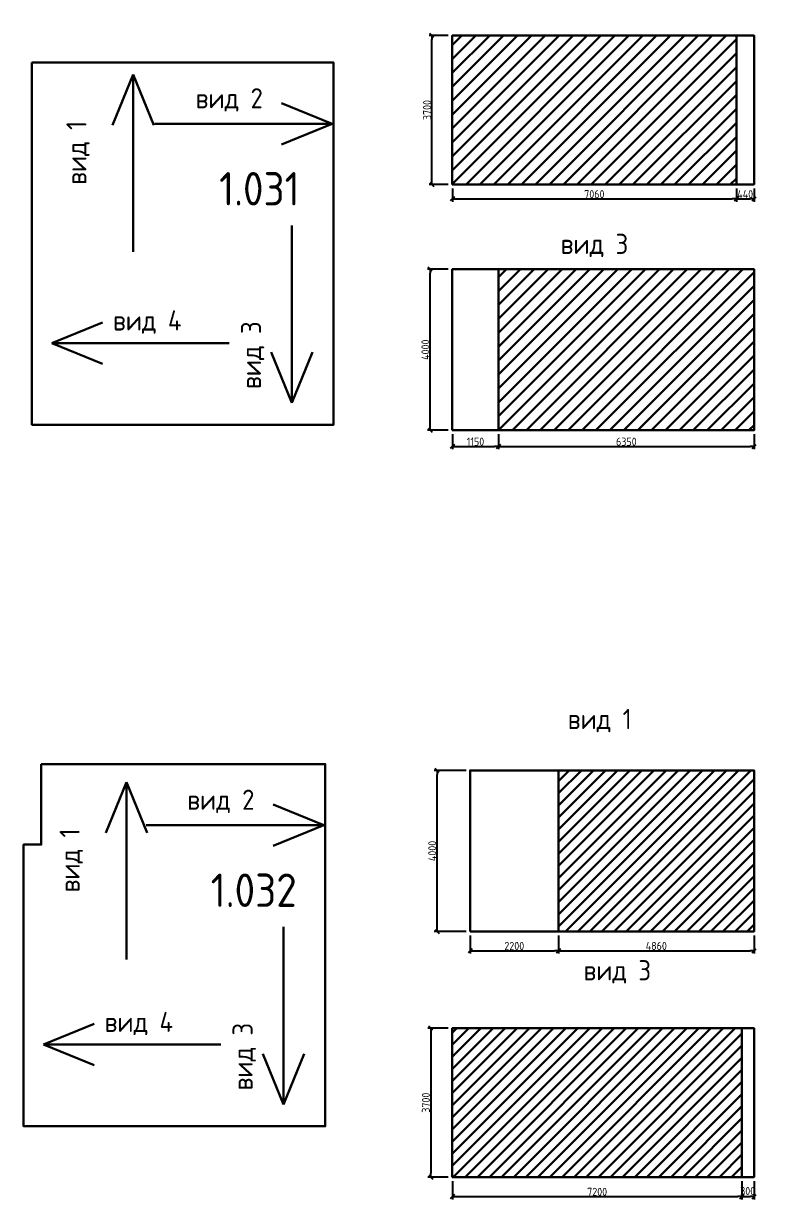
# Model space of a CAD drawing. Header units: millimetres. Extents: x -24360 to 609566, y -391049 to 148426.
# Drawn here: x 274128 to 292672, y -122480 to -93260 of the extents above; entities that cross this region are included whole.
import ezdxf

# ---------------------------------------------------------------- set-up
doc = ezdxf.new("R2010")
doc.units = ezdxf.units.MM
doc.layers.get('Defpoints').update_dxf_attribs({"color": 140})
doc.layers.add('осново', color=7, linetype='Continuous', lineweight=30)
doc.layers.add('Штриховка', color=7, linetype='Continuous', lineweight=30)
doc.styles.add('СПДС', font='isocpeur.ttf', dxfattribs={"width": 0.9})
doc.dimstyles.new('Размера А3', dxfattribs={"dimtxt": 200, "dimasz": 100, "dimexe": 70, "dimexo": 100, "dimgap": 20, "dimtad": 1, "dimdec": 0, "dimrnd": 10, "dimzin": 0, "dimdsep": 46, "dimtxsty": 'СПДС', "dimblk": 'ARROWHEAD_6', "dimcen": 1, "dimclrd": 256, "dimclre": 256, "dimclrt": 256, "dimazin": 0, "dimtfac": 1, "dimtdec": 0, "dimtmove": 2, "dimatfit": 3, "dimfxl": 1, "dimtolj": 1, "dimtzin": 0, "dimarcsym": 0})

# ---------------------------------------------------------------- blocks, each defined once
blk = doc.blocks.new('ARROWHEAD_6')
at = {"color": 0, "linetype": 'Continuous'}
for p, q in [((0, 0), (-1, 0)), ((-0.5, -0.5), (0.5, 0.5))]:
    blk.add_line(p, q, dxfattribs=at)
blk = doc.blocks.new('*D537')
at = {"lineweight": -2, "transparency": 16777216}
for p, q in [((284688, -93560), (284210, -93560)), ((284280, -97160), (284280, -93660)), ((284688, -97260), (284210, -97260))]:
    blk.add_line(p, q, dxfattribs=at)
at = {"layer": 'Defpoints', "color": 0, "lineweight": 15, "transparency": 16777216}
for p in [(284280, -93560), (284788, -93560), (284788, -97260)]:
    blk.add_point(p, dxfattribs=at)
at = {"lineweight": -2, "transparency": 16777216, "xscale": 100, "yscale": 100, "zscale": 100}
for p, rotation in [((284280, -93560), 90), ((284280, -97260), 270)]:
    blk.add_blockref('ARROWHEAD_6', p, dxfattribs=dict(at, rotation=rotation))
at = {"transparency": 16777216, "insert": (284160, -95410), "char_height": 200, "attachment_point": 5, "rotation": 90, "style": 'СПДС'}
blk.add_mtext('\\A1;3700', dxfattribs=at)
blk = doc.blocks.new('*D538')
at = {"lineweight": -2, "transparency": 16777216}
for p, q in [((284788, -97360), (284788, -97690)), ((291848, -97360), (291848, -97690)), ((284888, -97620), (291748, -97620))]:
    blk.add_line(p, q, dxfattribs=at)
at = {"layer": 'Defpoints', "color": 0, "lineweight": 15, "transparency": 16777216}
for p in [(284788, -97260), (291848, -97260), (291848, -97620)]:
    blk.add_point(p, dxfattribs=at)
at = {"lineweight": -2, "transparency": 16777216, "xscale": 100, "yscale": 100, "zscale": 100, "rotation": 180}
blk.add_blockref('ARROWHEAD_6', (284788, -97620), dxfattribs=at)
at = {"lineweight": -2, "transparency": 16777216, "xscale": 100, "yscale": 100, "zscale": 100}
blk.add_blockref('ARROWHEAD_6', (291848, -97620), dxfattribs=at)
at = {"transparency": 16777216, "insert": (288318, -97500), "char_height": 200, "attachment_point": 5, "style": 'СПДС'}
blk.add_mtext('\\A1;7060', dxfattribs=at)
blk = doc.blocks.new('*D539')
at = {"lineweight": -2, "transparency": 16777216}
for p, q in [((291848, -97360), (291848, -97690)), ((292288, -97360), (292288, -97690)), ((291948, -97620), (292188, -97620))]:
    blk.add_line(p, q, dxfattribs=at)
at = {"layer": 'Defpoints', "color": 0, "lineweight": 15, "transparency": 16777216}
for p in [(291848, -97260), (292288, -97260), (292288, -97620)]:
    blk.add_point(p, dxfattribs=at)
at = {"lineweight": -2, "transparency": 16777216, "xscale": 100, "yscale": 100, "zscale": 100, "rotation": 180}
blk.add_blockref('ARROWHEAD_6', (291848, -97620), dxfattribs=at)
at = {"lineweight": -2, "transparency": 16777216, "xscale": 100, "yscale": 100, "zscale": 100}
blk.add_blockref('ARROWHEAD_6', (292288, -97620), dxfattribs=at)
at = {"transparency": 16777216, "insert": (292068, -97500), "char_height": 200, "attachment_point": 5, "style": 'СПДС'}
blk.add_mtext('\\A1;440', dxfattribs=at)
blk = doc.blocks.new('*D547')
at = {"lineweight": -2, "transparency": 16777216}
for p, q in [((284688, -99365), (284170, -99365)), ((284240, -103265), (284240, -99465)), ((284688, -103365), (284170, -103365))]:
    blk.add_line(p, q, dxfattribs=at)
at = {"layer": 'Defpoints', "color": 0, "lineweight": 15, "transparency": 16777216}
for p in [(284240, -99365), (284788, -99365), (284788, -103365)]:
    blk.add_point(p, dxfattribs=at)
at = {"lineweight": -2, "transparency": 16777216, "xscale": 100, "yscale": 100, "zscale": 100}
for p, rotation in [((284240, -99365), 90), ((284240, -103365), 270)]:
    blk.add_blockref('ARROWHEAD_6', p, dxfattribs=dict(at, rotation=rotation))
at = {"transparency": 16777216, "insert": (284120, -101365), "char_height": 200, "attachment_point": 5, "rotation": 90, "style": 'СПДС'}
blk.add_mtext('\\A1;4000', dxfattribs=at)
blk = doc.blocks.new('*D548')
at = {"lineweight": -2, "transparency": 16777216}
for p, q in [((284788, -103465), (284788, -103840)), ((285938, -103465), (285938, -103840)), ((284888, -103770), (285838, -103770))]:
    blk.add_line(p, q, dxfattribs=at)
at = {"layer": 'Defpoints', "color": 0, "lineweight": 15, "transparency": 16777216}
for p in [(284788, -103365), (285938, -103365), (285938, -103770)]:
    blk.add_point(p, dxfattribs=at)
at = {"lineweight": -2, "transparency": 16777216, "xscale": 100, "yscale": 100, "zscale": 100, "rotation": 180}
blk.add_blockref('ARROWHEAD_6', (284788, -103770), dxfattribs=at)
at = {"lineweight": -2, "transparency": 16777216, "xscale": 100, "yscale": 100, "zscale": 100}
blk.add_blockref('ARROWHEAD_6', (285938, -103770), dxfattribs=at)
at = {"transparency": 16777216, "insert": (285363, -103650), "char_height": 200, "attachment_point": 5, "style": 'СПДС'}
blk.add_mtext('\\A1;1150', dxfattribs=at)
blk = doc.blocks.new('*D549')
at = {"lineweight": -2, "transparency": 16777216}
for p, q in [((285938, -103465), (285938, -103840)), ((292288, -103465), (292288, -103840)), ((286038, -103770), (292188, -103770))]:
    blk.add_line(p, q, dxfattribs=at)
at = {"layer": 'Defpoints', "color": 0, "lineweight": 15, "transparency": 16777216}
for p in [(285938, -103365), (292288, -103365), (292288, -103770)]:
    blk.add_point(p, dxfattribs=at)
at = {"lineweight": -2, "transparency": 16777216, "xscale": 100, "yscale": 100, "zscale": 100, "rotation": 180}
blk.add_blockref('ARROWHEAD_6', (285938, -103770), dxfattribs=at)
at = {"lineweight": -2, "transparency": 16777216, "xscale": 100, "yscale": 100, "zscale": 100}
blk.add_blockref('ARROWHEAD_6', (292288, -103770), dxfattribs=at)
at = {"transparency": 16777216, "insert": (289113, -103650), "char_height": 200, "attachment_point": 5, "style": 'СПДС'}
blk.add_mtext('\\A1;6350', dxfattribs=at)
blk = doc.blocks.new('*D562')
at = {"lineweight": -2, "transparency": 16777216}
for p, q in [((285128, -111820), (284340, -111820)), ((284410, -115720), (284410, -111920)), ((285128, -115820), (284340, -115820))]:
    blk.add_line(p, q, dxfattribs=at)
at = {"layer": 'Defpoints', "color": 0, "lineweight": 15, "transparency": 16777216}
for p in [(284410, -111820), (285228, -111820), (285228, -115820)]:
    blk.add_point(p, dxfattribs=at)
at = {"lineweight": -2, "transparency": 16777216, "xscale": 100, "yscale": 100, "zscale": 100}
for p, rotation in [((284410, -111820), 90), ((284410, -115820), 270)]:
    blk.add_blockref('ARROWHEAD_6', p, dxfattribs=dict(at, rotation=rotation))
at = {"transparency": 16777216, "insert": (284290, -113820), "char_height": 200, "attachment_point": 5, "rotation": 90, "style": 'СПДС'}
blk.add_mtext('\\A1;4000', dxfattribs=at)
blk = doc.blocks.new('*D563')
at = {"lineweight": -2, "transparency": 16777216}
for p, q in [((285228, -115920), (285228, -116370)), ((287428, -115920), (287428, -116370)), ((285328, -116300), (287328, -116300))]:
    blk.add_line(p, q, dxfattribs=at)
at = {"layer": 'Defpoints', "color": 0, "lineweight": 15, "transparency": 16777216}
for p in [(285228, -115820), (287428, -115820), (287428, -116300)]:
    blk.add_point(p, dxfattribs=at)
at = {"lineweight": -2, "transparency": 16777216, "xscale": 100, "yscale": 100, "zscale": 100, "rotation": 180}
blk.add_blockref('ARROWHEAD_6', (285228, -116300), dxfattribs=at)
at = {"lineweight": -2, "transparency": 16777216, "xscale": 100, "yscale": 100, "zscale": 100}
blk.add_blockref('ARROWHEAD_6', (287428, -116300), dxfattribs=at)
at = {"transparency": 16777216, "insert": (286328, -116180), "char_height": 200, "attachment_point": 5, "style": 'СПДС'}
blk.add_mtext('\\A1;2200', dxfattribs=at)
blk = doc.blocks.new('*D564')
at = {"lineweight": -2, "transparency": 16777216}
for p, q in [((287428, -115920), (287428, -116370)), ((292288, -115920), (292288, -116370)), ((287528, -116300), (292188, -116300))]:
    blk.add_line(p, q, dxfattribs=at)
at = {"layer": 'Defpoints', "color": 0, "lineweight": 15, "transparency": 16777216}
for p in [(287428, -115820), (292288, -115820), (292288, -116300)]:
    blk.add_point(p, dxfattribs=at)
at = {"lineweight": -2, "transparency": 16777216, "xscale": 100, "yscale": 100, "zscale": 100, "rotation": 180}
blk.add_blockref('ARROWHEAD_6', (287428, -116300), dxfattribs=at)
at = {"lineweight": -2, "transparency": 16777216, "xscale": 100, "yscale": 100, "zscale": 100}
blk.add_blockref('ARROWHEAD_6', (292288, -116300), dxfattribs=at)
at = {"transparency": 16777216, "insert": (289858, -116180), "char_height": 200, "attachment_point": 5, "style": 'СПДС'}
blk.add_mtext('\\A1;4860', dxfattribs=at)
blk = doc.blocks.new('*D577')
at = {"lineweight": -2, "transparency": 16777216}
for p, q in [((284688, -118225), (284180, -118225)), ((284250, -118325), (284250, -121825)), ((284688, -121925), (284180, -121925))]:
    blk.add_line(p, q, dxfattribs=at)
at = {"layer": 'Defpoints', "color": 0, "lineweight": 15, "transparency": 16777216}
for p in [(284788, -118225), (284250, -121925), (284788, -121925)]:
    blk.add_point(p, dxfattribs=at)
at = {"lineweight": -2, "transparency": 16777216, "xscale": 100, "yscale": 100, "zscale": 100}
for p, rotation in [((284250, -118225), 90), ((284250, -121925), 270)]:
    blk.add_blockref('ARROWHEAD_6', p, dxfattribs=dict(at, rotation=rotation))
at = {"transparency": 16777216, "insert": (284130, -120075), "char_height": 200, "attachment_point": 5, "rotation": 90, "style": 'СПДС'}
blk.add_mtext('\\A1;3700', dxfattribs=at)
blk = doc.blocks.new('*D578')
at = {"lineweight": -2, "transparency": 16777216}
for p, q in [((284788, -122025), (284788, -122480)), ((291988, -122025), (291988, -122480)), ((284888, -122410), (291888, -122410))]:
    blk.add_line(p, q, dxfattribs=at)
at = {"layer": 'Defpoints', "color": 0, "lineweight": 15, "transparency": 16777216}
for p in [(284788, -121925), (291988, -121925), (291988, -122410)]:
    blk.add_point(p, dxfattribs=at)
at = {"lineweight": -2, "transparency": 16777216, "xscale": 100, "yscale": 100, "zscale": 100, "rotation": 180}
blk.add_blockref('ARROWHEAD_6', (284788, -122410), dxfattribs=at)
at = {"lineweight": -2, "transparency": 16777216, "xscale": 100, "yscale": 100, "zscale": 100}
blk.add_blockref('ARROWHEAD_6', (291988, -122410), dxfattribs=at)
at = {"transparency": 16777216, "insert": (288388, -122290), "char_height": 200, "attachment_point": 5, "style": 'СПДС'}
blk.add_mtext('\\A1;7200', dxfattribs=at)
blk = doc.blocks.new('*D579')
at = {"lineweight": -2, "transparency": 16777216}
for p, q in [((291988, -122025), (291988, -122480)), ((292288, -122025), (292288, -122480)), ((292088, -122410), (292188, -122410))]:
    blk.add_line(p, q, dxfattribs=at)
at = {"layer": 'Defpoints', "color": 0, "lineweight": 15, "transparency": 16777216}
for p in [(291988, -121925), (292288, -121925), (292288, -122410)]:
    blk.add_point(p, dxfattribs=at)
at = {"lineweight": -2, "transparency": 16777216, "xscale": 100, "yscale": 100, "zscale": 100, "rotation": 180}
blk.add_blockref('ARROWHEAD_6', (291988, -122410), dxfattribs=at)
at = {"lineweight": -2, "transparency": 16777216, "xscale": 100, "yscale": 100, "zscale": 100}
blk.add_blockref('ARROWHEAD_6', (292288, -122410), dxfattribs=at)
at = {"transparency": 16777216, "insert": (292130, -122270), "char_height": 200, "attachment_point": 5, "style": 'СПДС'}
blk.add_mtext('\\A1;300', dxfattribs=at)

msp = doc.modelspace()

# ---------------------------------------------------------------- hatches: boundary and pattern name
at = {"layer": 'Штриховка'}
h = msp.add_hatch(dxfattribs=at)
h.set_pattern_fill('ANSI31', color=3, scale=77)
h.paths.add_polyline_path([(291847.582, -93560.069), (284787.582, -93560.069), (284787.582, -97260.069), (291847.582, -97260.069)])
h.paths.add_polyline_path([(304120.354, -93260.069), (301202.486, -93260.069), (301202.486, -93560.069), (300702.486, -93560.069), (300702.486, -93260.069), (299525.6, -93260.069), (299525.6, -97260.069), (304120.354, -97260.069)])
h.paths.add_polyline_path([(292287.582, -99365.484), (285937.582, -99365.484), (285937.582, -103365.484), (292287.582, -103365.484)])
h.paths.add_polyline_path([(304870.354, -99665.484), (304570.354, -99665.484), (304570.354, -99365.484), (300557.125, -99365.484), (300557.125, -99665.484), (300057.125, -99665.484), (300057.125, -99365.484), (295870.354, -99365.484), (295870.354, -103365.484), (304870.354, -103365.484)])
h.paths.add_polyline_path([(296530.354, -102365.484), (296530.354, -99665.484), (299850.354, -99665.484), (299850.354, -102365.484)], flags=16)
h.paths.add_polyline_path([(300670.354, -102365.484), (300670.354, -99665.484), (301820.354, -99665.484), (301820.354, -102365.484)], flags=16)
h.paths.add_polyline_path([(302770.354, -102365.484), (302770.354, -99665.484), (303970.354, -99665.484), (303970.354, -102365.484)], flags=16)
h = msp.add_hatch(dxfattribs=at)
h.set_pattern_fill('ANSI31', color=3, scale=67)
h.paths.add_polyline_path([(292287.582, -111819.859), (287427.582, -111819.859), (287427.582, -115819.859), (292287.582, -115819.859)])
h.paths.add_polyline_path([(303894.556, -112119.859), (303594.556, -112119.859), (303594.556, -111819.859), (299581.327, -111819.859), (299581.327, -112119.859), (299081.327, -112119.859), (299081.327, -111819.859), (294894.556, -111819.859), (294894.556, -115819.859), (303894.556, -115819.859)])
h.paths.add_polyline_path([(295644.71, -112119.859), (296844.71, -112119.859), (296844.71, -114819.859), (295644.71, -114819.859)], flags=16)
h.paths.add_polyline_path([(297794.71, -112119.859), (298944.71, -112119.859), (298944.71, -114819.859), (297794.71, -114819.859)], flags=16)
h.paths.add_polyline_path([(299764.71, -112119.859), (303084.71, -112119.859), (303084.71, -114819.859), (299764.71, -114819.859)], flags=16)
h.paths.add_polyline_path([(291987.582, -118225.273), (284787.582, -118225.273), (284787.582, -121925.273), (291987.582, -121925.273)])
h.paths.add_polyline_path([(301894.556, -117925.273), (300226.688, -117925.273), (300226.688, -118225.273), (299726.688, -118225.273), (299726.688, -117925.273), (298549.802, -117925.273), (298549.802, -121925.273), (301894.556, -121925.273)])
h.paths.add_polyline_path([(302334.556, -117925.273), (301894.556, -117925.273), (301894.556, -121925.273), (302334.556, -121925.273)])
h.paths.add_polyline_path([(303894.556, -117925.273), (302334.556, -117925.273), (302334.556, -121925.273), (303894.556, -121925.273)])

# ---------------------------------------------------------------- linework, layer by layer
at = {"layer": 'осново'}
for points in [[(276857.361, -94525.826), (276343.754, -95784.417)], [(276857.361, -98935.947), (276857.361, -94525.826)], [(276857.361, -94525.826), (277370.969, -95784.417)], [(281800.375, -95751.912), (280541.784, -95238.305)], [(277390.254, -95751.912), (281800.375, -95751.912)], [(281800.375, -95751.912), (280541.784, -96265.519)], [(280799.781, -98276.288), (280799.781, -102686.408)], [(274832.735, -101199.092), (276091.326, -100685.485)], [(279242.856, -101199.092), (274832.735, -101199.092)], [(274832.735, -101199.092), (276091.326, -101712.699)], [(280799.781, -102686.408), (280286.174, -101427.817)], [(280799.781, -102686.408), (281313.389, -101427.817)], [(276688.895, -112107.463), (276175.288, -113366.054)], [(276688.895, -116517.583), (276688.895, -112107.463)], [(276688.895, -112107.463), (277202.502, -113366.054)], [(281591.166, -113181.964), (280332.576, -112668.357)], [(277181.046, -113181.964), (281591.166, -113181.964)], [(281591.166, -113181.964), (280332.576, -113695.572)], [(280590.573, -115706.34), (280590.573, -120116.46)], [(274623.527, -118629.144), (275882.118, -118115.537)], [(279033.648, -118629.144), (274623.527, -118629.144)], [(274623.527, -118629.144), (275882.118, -119142.752)], [(280590.573, -120116.46), (280076.966, -118857.87)], [(280590.573, -120116.46), (281104.18, -118857.87)]]:
    msp.add_lwpolyline(points, dxfattribs=at)
at = {"layer": 'Штриховка'}
for points in [[(284787.582, -97260.069), (292287.582, -97260.069), (292287.582, -93560.069), (284787.582, -93560.069)], [(292287.582, -97260.069), (291847.582, -97260.069), (291847.582, -93560.069), (292287.582, -93560.069)], [(274337.252, -94229.73), (281837.252, -94229.73), (281837.252, -103229.73), (274337.252, -103229.73)], [(284787.582, -103365.484), (292287.582, -103365.484), (292287.582, -99365.484), (284787.582, -99365.484)], [(284787.582, -103365.484), (285937.582, -103365.484), (285937.582, -99365.484), (284787.582, -99365.484)], [(285227.582, -115819.859), (287427.582, -115819.859), (287427.582, -111819.859), (285227.582, -111819.859)], [(284787.582, -121925.273), (292287.582, -121925.273), (292287.582, -118225.273), (284787.582, -118225.273)], [(292287.582, -121925.273), (291987.582, -121925.273), (291987.582, -118225.273), (292287.582, -118225.273)]]:
    msp.add_lwpolyline(points, close=True, dxfattribs=at)
for points in [[(284787.582, -97260.069), (292287.582, -97260.069)], [(284787.582, -103365.484), (292287.582, -103365.484)], [(274568.044, -111659.782), (281628.044, -111659.782), (281628.044, -120659.782), (274128.044, -120659.782), (274128.044, -113659.782)], [(274128.044, -120659.782), (274128.044, -113659.782), (274568.044, -113659.782), (274568.044, -111659.782)], [(285227.582, -115819.859), (285227.582, -111819.859)], [(285227.582, -115819.859), (292287.582, -115819.859), (292287.582, -111819.859), (285227.582, -111819.859)], [(285227.582, -115819.859), (292287.582, -115819.859)], [(284787.582, -121925.273), (292287.582, -121925.273)]]:
    msp.add_lwpolyline(points, dxfattribs=at)

# ---------------------------------------------------------------- texts
at = {"layer": 'осново', "attachment_point": 1, "style": 'СПДС'}
for s, width, gutter_width, insert, char_height in [('вид 2', 3371.81454, 1678.372, (278407.828, -94866.78), 500), ('1.031', 3063.81716, 4144.304, (278990.7, -96951.237), 828.8607), ('вид 3', 3371.81454, 1678.372, (287481.469, -98485.525), 500), ('вид 4', 2769.04063, 1678.372, (276353.874, -100387.852), 500), ('вид 1', 3371.81454, 1678.372, (287657.428, -110293.095), 500), ('вид 2', 3371.81454, 1678.372, (278198.619, -112296.832), 500), ('1.032', 3063.81716, 4144.304, (278781.492, -114381.289), 828.8607), ('вид 3', 3371.81454, 1678.372, (288048.288, -116534.606), 500), ('вид 4', 2769.04063, 1678.372, (276144.666, -117817.905), 500)]:
    msp.add_mtext_dynamic_manual_height_columns(s, width=width, gutter_width=gutter_width, heights=[0], dxfattribs=dict(at, insert=insert, char_height=char_height))
at = {"layer": 'осново', "char_height": 500, "attachment_point": 1, "rotation": 90, "style": 'СПДС'}
for s, insert in [('вид 1', (275192.945, -97267.81)), ('вид 3', (279533.8, -102339.898)), ('вид 1', (275024.479, -114849.447)), ('вид 3', (279324.592, -119769.95))]:
    msp.add_mtext_dynamic_manual_height_columns(s, width=3371.81454, gutter_width=1678.372, heights=[0], dxfattribs=dict(at, insert=insert))

# ---------------------------------------------------------------- dimensions: what is measured, and where the dimension line sits
for base, p1, p2, picture, middle in [((284280, -93560.069), (284787.582, -97260.069), (284787.582, -93560.069), '*D537', (284160, -95410.069)), ((284240, -99365.484), (284787.582, -103365.484), (284787.582, -99365.484), '*D547', (284120, -101365.484)), ((284410, -111819.859), (285227.582, -115819.859), (285227.582, -111819.859), '*D562', (284290, -113819.859)), ((284250, -121925.273), (284787.582, -118225.273), (284787.582, -121925.273), '*D577', (284130, -120075.273))]:
    dim = msp.add_linear_dim(base=base, p1=p1, p2=p2, angle=90, dimstyle='Размера А3')
    dim.commit()
    dim.dimension.update_dxf_attribs({"geometry": picture, "text_midpoint": middle})
for base, p1, p2, picture, middle in [((291847.582, -97620), (284787.582, -97260.069), (291847.582, -97260.069), '*D538', (288317.582, -97500)), ((292287.582, -97620), (291847.582, -97260.069), (292287.582, -97260.069), '*D539', (292067.582, -97500)), ((285937.582, -103770), (284787.582, -103365.484), (285937.582, -103365.484), '*D548', (285362.582, -103650)), ((292287.582, -103770), (285937.582, -103365.484), (292287.582, -103365.484), '*D549', (289112.582, -103650)), ((287427.582, -116300), (285227.582, -115819.859), (287427.582, -115819.859), '*D563', (286327.582, -116180)), ((292287.582, -116300), (287427.582, -115819.859), (292287.582, -115819.859), '*D564', (289857.582, -116180)), ((291987.582, -122410), (284787.582, -121925.273), (291987.582, -121925.273), '*D578', (288387.582, -122290))]:
    dim = msp.add_linear_dim(base=base, p1=p1, p2=p2, dimstyle='Размера А3')
    dim.commit()
    dim.dimension.update_dxf_attribs({"geometry": picture, "text_midpoint": middle})
dim = msp.add_linear_dim(base=(292287.582, -122410), p1=(291987.582, -121925.273), p2=(292287.582, -121925.273), dimstyle='Размера А3')
dim.commit()
dim.dimension.update_dxf_attribs({"geometry": '*D579', "text_midpoint": (292130, -122270), "dimtype": 160})

doc.saveas('drawing.dxf')
